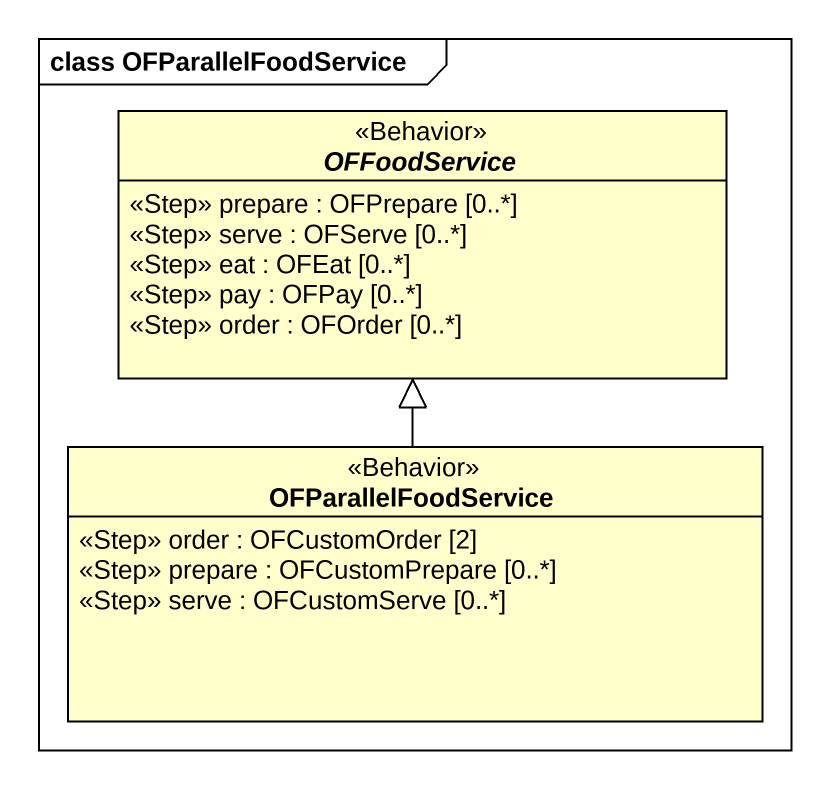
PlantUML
@startuml
mainframe class OFParallelFoodService
hide circle
hide empty members
abstract class OFFoodService <<Behavior>> {
  <<Step>> prepare : OFPrepare [0..*]
  <<Step>> serve : OFServe [0..*]
  <<Step>> eat : OFEat [0..*]
  <<Step>> pay : OFPay [0..*]
  <<Step>> order : OFOrder [0..*]
}
class OFParallelFoodService <<Behavior>> {
  <<Step>> order : OFCustomOrder [2]
  <<Step>> prepare : OFCustomPrepare [0..*]
  <<Step>> serve : OFCustomServe [0..*]
}
OFParallelFoodService -up-|> OFFoodService
@enduml
